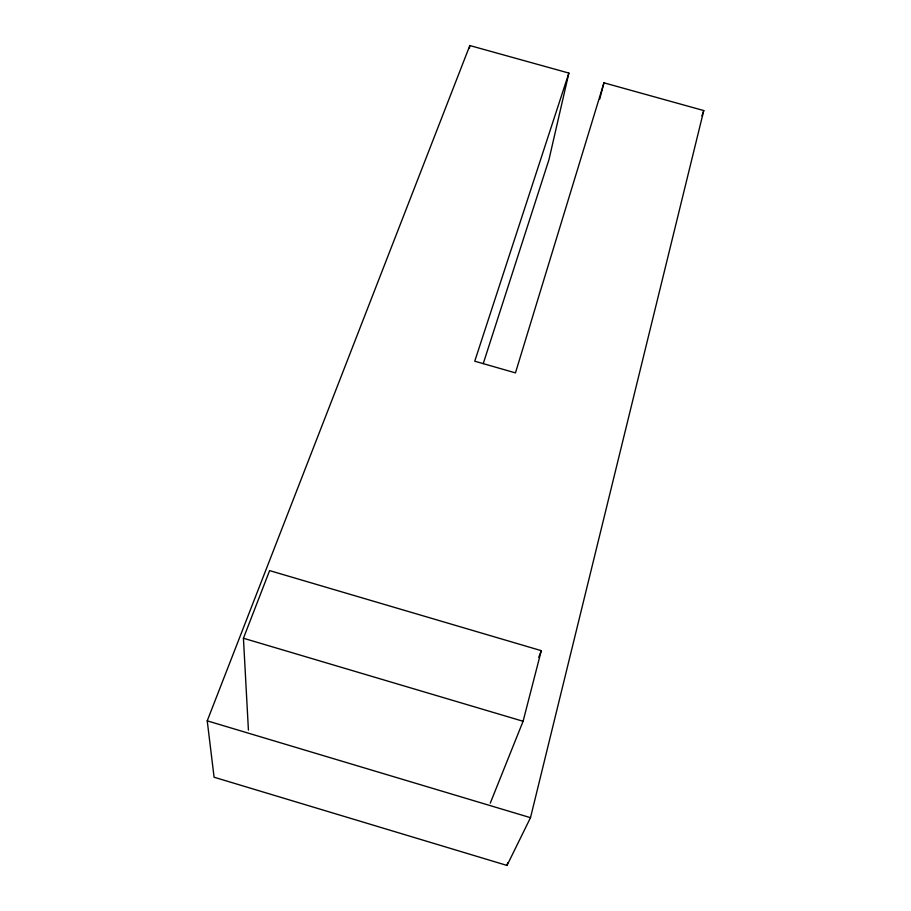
<?xml version="1.0" encoding="UTF-8"?>
<svg xmlns="http://www.w3.org/2000/svg" width="911" height="911" viewBox="0 0 911 911"><rect width="100%" height="100%" fill="white"/><g stroke="black" fill="none" stroke-linecap="round" stroke-linejoin="round"><path stroke-width="1.37" d="M469.416 48.351L469.825 45.55L568.874 73.074L548.957 159.653L483.251 363.603M469.825 45.55L207.23 720.84L214.085 777.231L507.017 865.45L530.498 817.679L703.77 110.561L603.959 82.821L515.455 372.884L474.745 361.2L568.874 73.074M507.017 865.45L507.712 862.694M490.266 803.149L523.085 721.273L541.293 650.67L269.61 570.605L243.431 638.247L248.418 730.087M599.7 99.197L603.959 82.821M701.914 115.913L703.77 110.561M538.743 657.275L541.293 650.67M243.431 638.247L523.085 721.273M207.23 720.84L530.498 817.679"/></g></svg>
